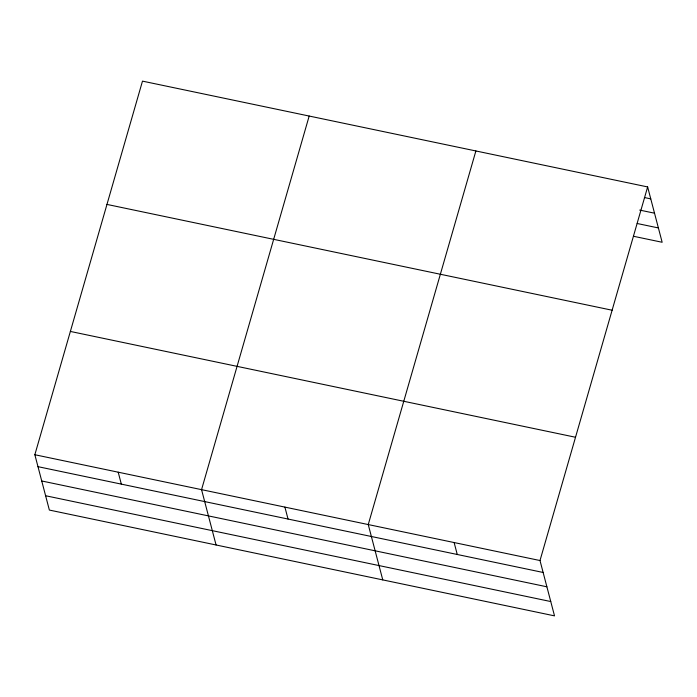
<?xml version="1.0" encoding="UTF-8"?>
<svg xmlns="http://www.w3.org/2000/svg" width="697" height="697" viewBox="0 0 697 697"><rect width="100%" height="100%" fill="white"/><g stroke="black" fill="none" stroke-linecap="round" stroke-linejoin="round"><path stroke-width="1.05" d="M647.635 186.935L540.001 560.536L554.516 615.869L49.365 510.065L34.85 454.732L142.484 81.131L647.635 186.935L662.15 242.268L633.521 236.274M309.18 116.042L201.555 489.651L216.07 544.976M475.885 150.961L368.251 524.562L382.766 579.895M644.403 197.539L650.763 198.872M639.68 210.085L654.518 213.195M637.189 223.502L658.395 227.945M106.963 204.421L612.114 310.226M70.371 331.441L575.522 437.254M34.85 454.732L540.001 560.536M37.978 466.668L543.137 572.472M41.742 480.982L546.892 586.796M45.61 495.741L550.761 601.546M454.13 542.554L457.258 554.49M284.899 507.102L288.035 519.038M118.202 472.191L121.33 484.127"/></g></svg>
